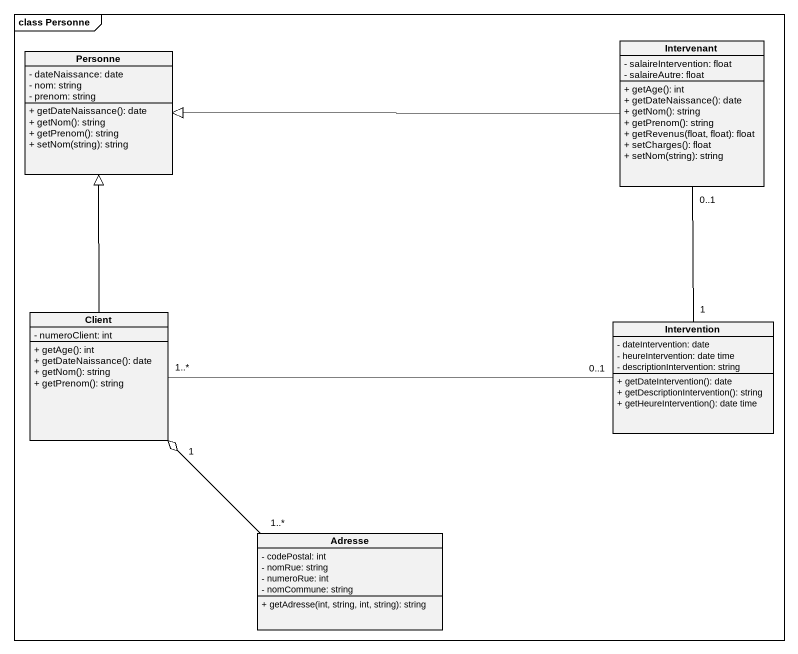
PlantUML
@startuml
mainframe class Personne
hide circle
hide empty members
skinparam classAttributeIconSize 0
class Personne {
  - dateNaissance: date
  - nom: string
  - prenom: string
  + getDateNaissance(): date
  + getNom(): string
  + getPrenom(): string
  + setNom(string): string
}
class Intervenant {
  - salaireIntervention: float
  - salaireAutre: float
  + getAge(): int
  + getDateNaissance(): date
  + getNom(): string
  + getPrenom(): string
  + getRevenus(float, float): float
  + setCharges(): float
  + setNom(string): string
}
class Client {
  - numeroClient: int
  + getAge(): int
  + getDateNaissance(): date
  + getNom(): string
  + getPrenom(): string
}
class Intervention {
  - dateIntervention: date
  - heureIntervention: date time
  - descriptionIntervention: string
  + getDateIntervention(): date
  + getDescriptionIntervention(): string
  + getHeureIntervention(): date time
}
class Adresse {
  - codePostal: int
  - nomRue: string
  - numeroRue: int
  - nomCommune: string
  + getAdresse(int, string, int, string): string
}
Intervenant -left-|> Personne
Intervenant "0..1" -- "1" Intervention
Client -up-|> Personne
Client "1..*" -right- "0..1" Intervention
Client "1" o-- "1..*" Adresse
@enduml
